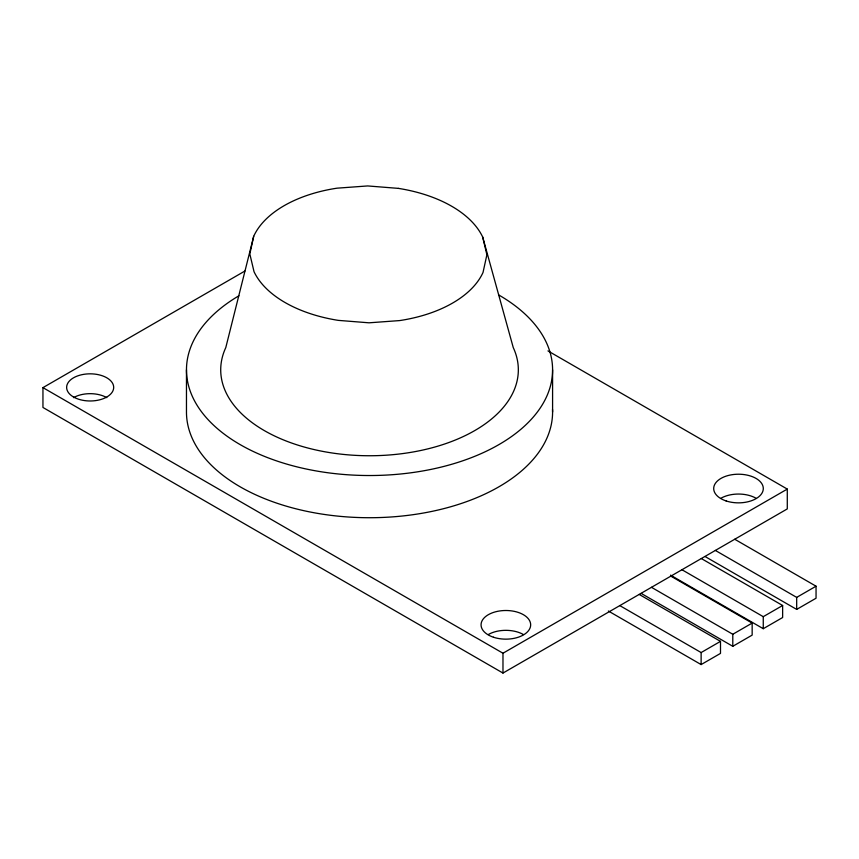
<?xml version="1.0" encoding="UTF-8"?>
<svg xmlns="http://www.w3.org/2000/svg" width="859" height="859" viewBox="0 0 859 859"><rect width="100%" height="100%" fill="white"/><g stroke="black" fill="none" stroke-linecap="round" stroke-linejoin="round"><path stroke-width="1.29" d="M398.393 188.379L367.695 185.941L337.039 188.175A116.781 67.421 0 0 0 253.695 236.289L249.829 253.996L254.039 271.723A120.314 69.461 0 0 0 338.317 320.375L369.016 322.812L399.671 320.579A116.781 67.421 0 0 0 483.026 272.453L486.892 254.758L482.683 237.03A120.314 69.461 0 0 0 398.393 188.379M253.695 236.3L225.788 347.594A148.8 85.911 0 0 0 369.531 455.742A148.8 85.911 0 0 0 513.263 347.594L482.683 237.03M547.978 350.912L787.284 489.082L787.284 508.915L502.977 673.059L42.95 407.467L42.95 387.634L244.869 271.057M42.95 387.634L502.977 653.227L787.284 489.082M619.811 605.606L701.127 652.55L720.497 641.372L720.497 653.398L701.127 664.576L608.355 611.017M651.476 587.32L732.791 634.264L752.162 623.086L752.162 635.112L732.791 646.301L641.19 593.408M681.949 569.732L763.264 616.676L782.635 605.498L782.635 617.524L763.264 628.702L670.503 575.143M715.364 550.436L796.68 597.381L816.05 586.203L816.05 598.229L796.68 609.407L705.067 556.525M734.735 539.259L816.05 586.203M701.32 558.543L782.635 605.498M670.847 576.142L752.162 623.086M639.182 594.417L720.497 641.372M796.68 597.381L796.68 609.407M763.264 616.676L763.264 628.702M732.791 634.264L732.791 646.301M701.127 652.55L701.127 664.576M552.584 369.832L552.584 412.03M502.977 653.227L502.977 673.059M186.467 369.832L186.467 412.03A183.053 105.689 0 0 0 371.786 517.709A183.053 105.689 0 0 0 552.53 409.421M498.972 295.099A183.053 105.689 0 0 1 499.369 444.339A183.053 105.689 0 0 1 240.885 445.026A183.053 105.689 0 0 1 238.899 295.797M73.541 397.642A23.515 13.572 0 0 1 106.795 397.642M488.32 634.533A24.804 14.324 0 0 1 523.399 634.533M720.948 498.241A24.804 14.324 0 0 1 756.027 498.241M73.541 397.008A23.515 13.572 0 0 0 112.883 390.92A23.515 13.572 0 0 0 84.085 374.288A23.515 13.572 0 0 0 73.541 397.008M726.091 500.937A24.804 14.324 0 0 0 763.297 488.535A24.804 14.324 0 0 0 726.091 476.133A24.804 14.324 0 0 0 726.091 500.937M493.453 637.228A24.804 14.324 0 0 0 530.669 624.826A24.804 14.324 0 0 0 493.453 612.424A24.804 14.324 0 0 0 493.453 637.228"/></g></svg>
